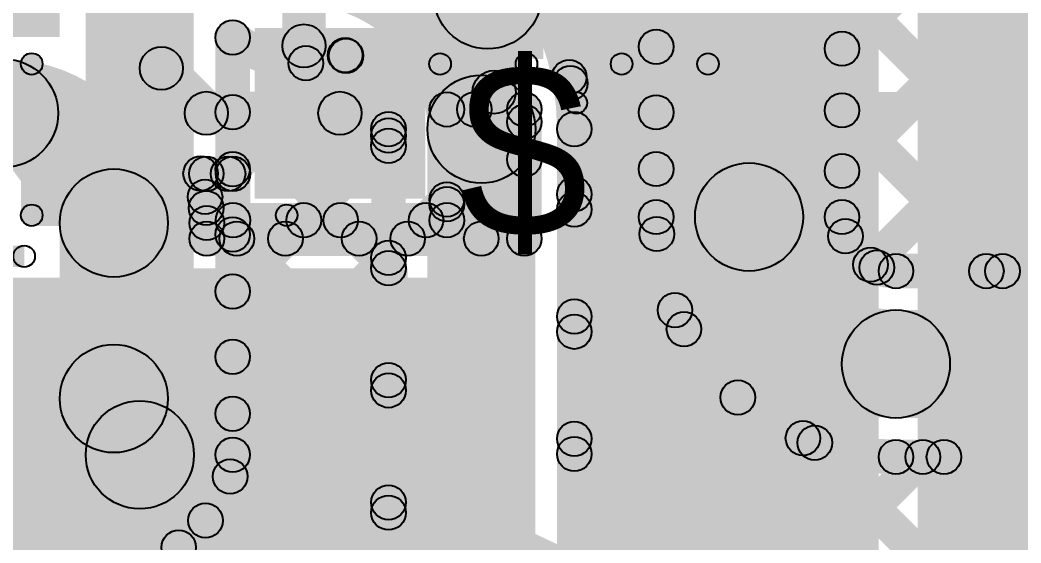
# Model space of a CAD drawing. Header units: millimetres. Extents: x -2.17 to 2.17, y -2.17 to 2.17.
# Drawn here: x -0.2507 to -0.0191, y -0.2814 to -0.1604 of the extents above; entities that cross this region are included whole.
import ezdxf

# ---------------------------------------------------------------- set-up
doc = ezdxf.new("R2010")
doc.units = ezdxf.units.MM
doc.header["$MEASUREMENT"] = 0
for name, color, linetype in [('BottomLayer', 5, 'Continuous'), ('BottomOverlay', 54, 'Continuous'), ('BottomPaste', 16, 'Continuous'), ('BottomSolder', 6, 'Continuous'), ('Mechanical2', 216, 'Continuous'), ('TopLayer', 1, 'Continuous'), ('TopOverlay', 2, 'Continuous')]:
    doc.layers.add(name, color=color, linetype=linetype)

# ---------------------------------------------------------------- blocks, each defined once
blk = doc.blocks.new('PBS_110_B_38')
at = {"layer": 'BottomLayer'}
blk.add_hatch(color=5, dxfattribs=at).paths.add_polyline_path([(-0.05118, 0.05906), (-0.05118, -0.05906), (-0.11024, -0.05906), (-0.11024, 0.05906)])
at = {"layer": 'BottomOverlay'}
h = blk.add_hatch(color=54, dxfattribs=at)
edge = h.paths.add_edge_path()
edge.add_arc((-0.114, 0.063), 0.0025, 0, 360)
h = blk.add_hatch(color=54, dxfattribs=at)
edge = h.paths.add_edge_path()
edge.add_arc((-0.114, 0.063), 0.0025, 0, 360)
for points in [[(-0.114, 0.0605), (-0.114, 0.0655), (0.114, 0.0655), (0.114, 0.0605)], [(-0.1115, -0.063), (-0.1165, -0.063), (-0.1165, 0.063), (-0.1115, 0.063)]]:
    blk.add_hatch(color=54, dxfattribs=at).paths.add_polyline_path(points)
at = {"layer": 'BottomPaste'}
blk.add_hatch(color=16, dxfattribs=at).paths.add_polyline_path([(-0.05118, 0.05906), (-0.05118, -0.05906), (-0.11024, -0.05906), (-0.11024, 0.05906)])
at = {"layer": 'BottomSolder'}
blk.add_hatch(color=6, dxfattribs=at).paths.add_polyline_path([(-0.04718, 0.06306), (-0.04718, -0.06306), (-0.11424, -0.06306), (-0.11424, 0.06306)])
at = {"layer": 'BottomOverlay'}
blk.add_circle((-0.114, 0.063), 0.0025, dxfattribs=at)
blk.add_circle((-0.114, 0.063), 0.0025, dxfattribs=at)
blk = doc.blocks.new('SOT23_3_B_102')
at = {"layer": 'BottomLayer'}
for points in [[(-0.02166, 0.02657), (-0.05316, 0.02657), (-0.05316, 0.05807), (-0.02166, 0.05807)], [(0.05314, 0.02657), (0.02165, 0.02657), (0.02165, 0.05807), (0.05314, 0.05807)], [(0.01574, -0.05807), (-0.01575, -0.05807), (-0.01575, -0.02657), (0.01574, -0.02657)]]:
    blk.add_hatch(color=5, dxfattribs=at).paths.add_polyline_path(points)
at = {"layer": 'BottomOverlay'}
h = blk.add_hatch(color=54, dxfattribs=at)
edge = h.paths.add_edge_path()
edge.add_arc((-0.066, 0.045), 0.0025, 0, 360)
h = blk.add_hatch(color=54, dxfattribs=at)
edge = h.paths.add_edge_path()
edge.add_arc((-0.06, 0.045), 0.0025, 0, 360)
h = blk.add_hatch(color=54, dxfattribs=at)
edge = h.paths.add_edge_path()
edge.add_arc((-0.06101, 0.03), 0.0025, 0, 360)
h = blk.add_hatch(color=54, dxfattribs=at)
edge = h.paths.add_edge_path()
edge.add_arc((-0.01101, 0.032), 0.0025, 0, 360)
for points in [[(0.01099, 0.0345), (0.01099, 0.0295), (-0.01101, 0.0295), (-0.01101, 0.0345)], [(-0.05851, -0.029), (-0.06351, -0.029), (-0.06351, 0.03), (-0.05851, 0.03)], [(0.06349, -0.029), (0.05849, -0.029), (0.05849, 0.03), (0.06349, 0.03)], [(-0.02601, -0.0265), (-0.02601, -0.0315), (-0.06101, -0.0315), (-0.06101, -0.0265)], [(0.06099, -0.0265), (0.06099, -0.0315), (0.02599, -0.0315), (0.02599, -0.0265)]]:
    blk.add_hatch(color=54, dxfattribs=at).paths.add_polyline_path(points)
h = blk.add_hatch(color=54, dxfattribs=at)
edge = h.paths.add_edge_path()
edge.add_arc((0.01099, 0.032), 0.0025, 0, 360)
h = blk.add_hatch(color=54, dxfattribs=at)
edge = h.paths.add_edge_path()
edge.add_arc((0.06099, 0.03), 0.0025, 0, 360)
h = blk.add_hatch(color=54, dxfattribs=at)
edge = h.paths.add_edge_path()
edge.add_arc((-0.06101, -0.029), 0.0025, 0, 360)
h = blk.add_hatch(color=54, dxfattribs=at)
edge = h.paths.add_edge_path()
edge.add_arc((-0.06101, -0.029), 0.0025, 0, 360)
h = blk.add_hatch(color=54, dxfattribs=at)
edge = h.paths.add_edge_path()
edge.add_arc((-0.02601, -0.029), 0.0025, 0, 360)
h = blk.add_hatch(color=54, dxfattribs=at)
edge = h.paths.add_edge_path()
edge.add_arc((0.02599, -0.029), 0.0025, 0, 360)
h = blk.add_hatch(color=54, dxfattribs=at)
edge = h.paths.add_edge_path()
edge.add_arc((0.06099, -0.029), 0.0025, 0, 360)
h = blk.add_hatch(color=54, dxfattribs=at)
edge = h.paths.add_edge_path()
edge.add_arc((0.06099, -0.029), 0.0025, 0, 360)
at = {"layer": 'BottomPaste'}
for points in [[(-0.02166, 0.02657), (-0.05316, 0.02657), (-0.05316, 0.05807), (-0.02166, 0.05807)], [(0.05314, 0.02657), (0.02165, 0.02657), (0.02165, 0.05807), (0.05314, 0.05807)], [(0.01574, -0.05807), (-0.01575, -0.05807), (-0.01575, -0.02657), (0.01574, -0.02657)]]:
    blk.add_hatch(color=16, dxfattribs=at).paths.add_polyline_path(points)
at = {"layer": 'BottomSolder'}
for points in [[(-0.01766, 0.02257), (-0.05716, 0.02257), (-0.05716, 0.06207), (-0.01766, 0.06207)], [(0.05714, 0.02257), (0.01765, 0.02257), (0.01765, 0.06207), (0.05714, 0.06207)], [(0.01974, -0.06207), (-0.01975, -0.06207), (-0.01975, -0.02257), (0.01974, -0.02257)]]:
    blk.add_hatch(color=6, dxfattribs=at).paths.add_polyline_path(points)
at = {"layer": 'BottomOverlay', "const_width": 0.005}
blk.add_lwpolyline([(-0.06, 0.045, 1), (-0.066, 0.045, 1)], format="xyb", close=True, dxfattribs=at)
at = {"layer": 'BottomOverlay'}
for centre in [(-0.066, 0.045), (-0.06, 0.045), (-0.06101, 0.03), (-0.01101, 0.032), (0.01099, 0.032), (0.06099, 0.03), (-0.06101, -0.029), (-0.06101, -0.029), (-0.02601, -0.029), (0.02599, -0.029), (0.06099, -0.029), (0.06099, -0.029)]:
    blk.add_circle(centre, 0.0025, dxfattribs=at)
blk = doc.blocks.new('WS2812B_M____263')
at = {"layer": 'TopOverlay'}
blk.add_hatch(color=2, dxfattribs=at).paths.add_polyline_path([(0.07, -0.0675), (0.07, -0.0725), (-0.07, -0.0725), (-0.07, -0.0675)])
blk = doc.blocks.new('1255AY_1R0N_P3_B_279')
at = {"layer": 'BottomLayer'}
blk.add_hatch(color=5, dxfattribs=at).paths.add_polyline_path([(0.06102, 0.1122), (0.12402, 0.1122), (0.12402, -0.1122), (0.06102, -0.1122)])
at = {"layer": 'BottomOverlay'}
blk.add_hatch(color=54, dxfattribs=at).paths.add_polyline_path([(-0.03968, 0.1165), (-0.03968, 0.1215), (0.03925, 0.1215), (0.03925, 0.1165)])
h = blk.add_hatch(color=54, dxfattribs=at)
edge = h.paths.add_edge_path()
edge.add_arc((0.03925, 0.119), 0.0025, 0, 360)
at = {"layer": 'BottomPaste'}
blk.add_hatch(color=16, dxfattribs=at).paths.add_polyline_path([(0.06102, 0.1122), (0.12402, 0.1122), (0.12402, -0.1122), (0.06102, -0.1122)])
at = {"layer": 'BottomSolder'}
blk.add_hatch(color=6, dxfattribs=at).paths.add_polyline_path([(0.05702, 0.1162), (0.12802, 0.1162), (0.12802, -0.1162), (0.05702, -0.1162)])
at = {"layer": 'BottomOverlay'}
blk.add_circle((0.03925, 0.119), 0.0025, dxfattribs=at)
blk = doc.blocks.new('C__0402_B_442')
at = {"layer": 'BottomLayer'}
for points in [[(-0.0095, 0.0125), (-0.0095, -0.0125), (-0.0275, -0.0125), (-0.0275, 0.0125)], [(0.0275, 0.0125), (0.0275, -0.0125), (0.0095, -0.0125), (0.0095, 0.0125)]]:
    blk.add_hatch(color=5, dxfattribs=at).paths.add_polyline_path(points)
at = {"layer": 'BottomOverlay'}
h = blk.add_hatch(color=54, dxfattribs=at)
edge = h.paths.add_edge_path()
edge.add_arc((-0.031, 0.016), 0.0025, 0, 360)
h = blk.add_hatch(color=54, dxfattribs=at)
edge = h.paths.add_edge_path()
edge.add_arc((-0.031, 0.016), 0.0025, 0, 360)
for points in [[(-0.031, 0.0135), (-0.031, 0.0185), (-0.011, 0.0185), (-0.011, 0.0135)], [(0.011, 0.0135), (0.011, 0.0185), (0.031, 0.0185), (0.031, 0.0135)], [(-0.0285, -0.016), (-0.0335, -0.016), (-0.0335, 0.016), (-0.0285, 0.016)], [(0.0335, -0.016), (0.0285, -0.016), (0.0285, 0.016), (0.0335, 0.016)], [(-0.031, -0.0185), (-0.031, -0.0135), (-0.011, -0.0135), (-0.011, -0.0185)], [(0.011, -0.0185), (0.011, -0.0135), (0.031, -0.0135), (0.031, -0.0185)]]:
    blk.add_hatch(color=54, dxfattribs=at).paths.add_polyline_path(points)
h = blk.add_hatch(color=54, dxfattribs=at)
edge = h.paths.add_edge_path()
edge.add_arc((-0.011, 0.016), 0.0025, 0, 360)
h = blk.add_hatch(color=54, dxfattribs=at)
edge = h.paths.add_edge_path()
edge.add_arc((0.011, 0.016), 0.0025, 0, 360)
h = blk.add_hatch(color=54, dxfattribs=at)
edge = h.paths.add_edge_path()
edge.add_arc((0.031, 0.016), 0.0025, 0, 360)
h = blk.add_hatch(color=54, dxfattribs=at)
edge = h.paths.add_edge_path()
edge.add_arc((0.031, 0.016), 0.0025, 0, 360)
h = blk.add_hatch(color=54, dxfattribs=at)
edge = h.paths.add_edge_path()
edge.add_arc((-0.031, -0.016), 0.0025, 0, 360)
h = blk.add_hatch(color=54, dxfattribs=at)
edge = h.paths.add_edge_path()
edge.add_arc((-0.031, -0.016), 0.0025, 0, 360)
h = blk.add_hatch(color=54, dxfattribs=at)
edge = h.paths.add_edge_path()
edge.add_arc((-0.011, -0.016), 0.0025, 0, 360)
h = blk.add_hatch(color=54, dxfattribs=at)
edge = h.paths.add_edge_path()
edge.add_arc((0.011, -0.016), 0.0025, 0, 360)
h = blk.add_hatch(color=54, dxfattribs=at)
edge = h.paths.add_edge_path()
edge.add_arc((0.031, -0.016), 0.0025, 0, 360)
h = blk.add_hatch(color=54, dxfattribs=at)
edge = h.paths.add_edge_path()
edge.add_arc((0.031, -0.016), 0.0025, 0, 360)
at = {"layer": 'BottomPaste'}
for points in [[(-0.0095, 0.0125), (-0.0095, -0.0125), (-0.0275, -0.0125), (-0.0275, 0.0125)], [(0.0275, 0.0125), (0.0275, -0.0125), (0.0095, -0.0125), (0.0095, 0.0125)]]:
    blk.add_hatch(color=16, dxfattribs=at).paths.add_polyline_path(points)
at = {"layer": 'BottomSolder'}
for points in [[(-0.00714, 0.01486), (-0.00714, -0.01486), (-0.02986, -0.01486), (-0.02986, 0.01486)], [(0.02986, 0.01486), (0.02986, -0.01486), (0.00714, -0.01486), (0.00714, 0.01486)]]:
    blk.add_hatch(color=6, dxfattribs=at).paths.add_polyline_path(points)
at = {"layer": 'BottomOverlay'}
for centre in [(-0.031, 0.016), (-0.031, 0.016), (-0.011, 0.016), (0.011, 0.016), (0.031, 0.016), (0.031, 0.016), (-0.031, -0.016), (-0.031, -0.016), (-0.011, -0.016), (0.011, -0.016), (0.031, -0.016), (0.031, -0.016)]:
    blk.add_circle(centre, 0.0025, dxfattribs=at)

msp = doc.modelspace()

# ---------------------------------------------------------------- hatches: boundary and pattern name
at = {"layer": 'BottomLayer'}
for points in [[(-0.213, -0.17161), (-0.223, -0.17161), (-0.223, -0.10261), (-0.213, -0.10261)], [(-0.043, -0.55161), (0.132, -0.55161), (0.132, -0.11861), (-0.043, -0.11861)], [(-0.125, -0.43261), (-0.052, -0.43261), (-0.052, -0.12061), (-0.125, -0.12061)], [(-0.16134, -0.15345), (-0.14366, -0.13577), (-0.13366, -0.14577), (-0.15134, -0.16345)], [(-0.136, -0.17711), (-0.146, -0.17711), (-0.146, -0.15461), (-0.136, -0.15461)], [(-0.22154, -0.17515), (-0.21446, -0.16807), (-0.20407, -0.17847), (-0.21114, -0.18554)], [(-0.2076, -0.18701), (-0.2076, -0.17701), (-0.17668, -0.17701), (-0.17668, -0.18701)], [(-0.15193, -0.18511), (-0.15193, -0.17711), (-0.134, -0.17711), (-0.134, -0.18511)], [(-0.1484, -0.18394), (-0.14275, -0.17828), (-0.13117, -0.18986), (-0.13683, -0.19551)], [(-0.14793, -0.20675), (-0.15593, -0.20675), (-0.15593, -0.18111), (-0.14793, -0.18111)], [(-0.1491, -0.20476), (-0.15476, -0.1991), (-0.13683, -0.18117), (-0.13117, -0.18683)], [(-0.13, -0.211), (-0.138, -0.211), (-0.138, -0.18111), (-0.13, -0.18111)], [(-0.2076, -0.20001), (-0.2076, -0.19201), (-0.20143, -0.19201), (-0.20143, -0.20001)], [(-0.20507, -0.20416), (-0.21072, -0.1985), (-0.2054, -0.19318), (-0.19974, -0.19883)], [(-0.19743, -0.20675), (-0.20543, -0.20675), (-0.20543, -0.19601), (-0.19743, -0.19601)], [(-0.15392, -0.20958), (-0.15958, -0.20393), (-0.15476, -0.1991), (-0.1491, -0.20476)], [(-0.21046, -0.20674), (-0.2048, -0.20108), (-0.19771, -0.20817), (-0.20337, -0.21383)], [(-0.15476, -0.20587), (-0.1491, -0.20021), (-0.14114, -0.20817), (-0.1468, -0.21383)], [(-0.20143, -0.21075), (-0.20143, -0.20275), (-0.15193, -0.20275), (-0.15193, -0.21075)], [(-0.18645, -0.21383), (-0.19211, -0.20817), (-0.18786, -0.20393), (-0.18221, -0.20958)], [(-0.18645, -0.21383), (-0.19211, -0.20817), (-0.18786, -0.20393), (-0.18221, -0.20958)], [(-0.17933, -0.20958), (-0.17367, -0.20393), (-0.16943, -0.20817), (-0.17508, -0.21383)], [(-0.15817, -0.21383), (-0.16383, -0.20817), (-0.15958, -0.20393), (-0.15392, -0.20958)], [(-0.2165, -0.248), (-0.2415, -0.248), (-0.2415, -0.20739), (-0.2165, -0.20739)], [(-0.2035, -0.211), (-0.2115, -0.211), (-0.2115, -0.20739), (-0.2035, -0.20739)], [(-0.2075, -0.215), (-0.2075, -0.207), (-0.134, -0.207), (-0.134, -0.215)], [(-0.29, -0.495), (-0.142, -0.495), (-0.142, -0.22), (-0.29, -0.22)]]:
    msp.add_hatch(color=5, dxfattribs=at).paths.add_polyline_path(points)
h = msp.add_hatch(color=5, dxfattribs=at)
edge = h.paths.add_edge_path()
edge.add_arc((-0.1425, -0.15461), 0.0125, 0, 360)
h = msp.add_hatch(color=5, dxfattribs=at)
edge = h.paths.add_edge_path()
edge.add_arc((-0.218, -0.17161), 0.005, 0, 360)
h = msp.add_hatch(color=5, dxfattribs=at)
edge = h.paths.add_edge_path()
edge.add_arc((-0.218, -0.17161), 0.005, 0, 360)
h = msp.add_hatch(color=5, dxfattribs=at)
edge = h.paths.add_edge_path()
edge.add_arc((-0.25439, -0.182), 0.0125, 0, 360)
h = msp.add_hatch(color=5, dxfattribs=at)
edge = h.paths.add_edge_path()
edge.add_arc((-0.25439, -0.182), 0.0125, 0, 360)
h = msp.add_hatch(color=5, dxfattribs=at)
edge = h.paths.add_edge_path()
edge.add_arc((-0.141, -0.17711), 0.005, 0, 360)
h = msp.add_hatch(color=5, dxfattribs=at)
edge = h.paths.add_edge_path()
edge.add_arc((-0.2076, -0.18201), 0.005, 0, 360)
h = msp.add_hatch(color=5, dxfattribs=at)
edge = h.paths.add_edge_path()
edge.add_arc((-0.2076, -0.18201), 0.005, 0, 360)
h = msp.add_hatch(color=5, dxfattribs=at)
edge = h.paths.add_edge_path()
edge.add_arc((-0.17668, -0.18201), 0.005, 0, 360)
h = msp.add_hatch(color=5, dxfattribs=at)
edge = h.paths.add_edge_path()
edge.add_arc((-0.15193, -0.18111), 0.004, 0, 360)
h = msp.add_hatch(color=5, dxfattribs=at)
edge = h.paths.add_edge_path()
edge.add_arc((-0.15193, -0.18111), 0.004, 0, 360)
h = msp.add_hatch(color=5, dxfattribs=at)
edge = h.paths.add_edge_path()
edge.add_arc((-0.14558, -0.18111), 0.004, 0, 360)
h = msp.add_hatch(color=5, dxfattribs=at)
edge = h.paths.add_edge_path()
edge.add_arc((-0.134, -0.18111), 0.004, 0, 360)
h = msp.add_hatch(color=5, dxfattribs=at)
edge = h.paths.add_edge_path()
edge.add_arc((-0.134, -0.18111), 0.004, 0, 360)
h = msp.add_hatch(color=5, dxfattribs=at)
edge = h.paths.add_edge_path()
edge.add_arc((-0.134, -0.184), 0.004, 0, 360)
h = msp.add_hatch(color=5, dxfattribs=at)
edge = h.paths.add_edge_path()
edge.add_arc((-0.134, -0.19269), 0.004, 0, 360)
h = msp.add_hatch(color=5, dxfattribs=at)
edge = h.paths.add_edge_path()
edge.add_arc((-0.20892, -0.19594), 0.004, 0, 360)
h = msp.add_hatch(color=5, dxfattribs=at)
edge = h.paths.add_edge_path()
edge.add_arc((-0.2076, -0.19601), 0.004, 0, 360)
h = msp.add_hatch(color=5, dxfattribs=at)
edge = h.paths.add_edge_path()
edge.add_arc((-0.20257, -0.19601), 0.004, 0, 360)
h = msp.add_hatch(color=5, dxfattribs=at)
edge = h.paths.add_edge_path()
edge.add_arc((-0.20143, -0.19601), 0.004, 0, 360)
h = msp.add_hatch(color=5, dxfattribs=at)
edge = h.paths.add_edge_path()
edge.add_arc((-0.20143, -0.19601), 0.004, 0, 360)
h = msp.add_hatch(color=5, dxfattribs=at)
edge = h.paths.add_edge_path()
edge.add_arc((-0.229, -0.20739), 0.0125, 0, 360)
h = msp.add_hatch(color=5, dxfattribs=at)
edge = h.paths.add_edge_path()
edge.add_arc((-0.229, -0.20739), 0.0125, 0, 360)
h = msp.add_hatch(color=5, dxfattribs=at)
edge = h.paths.add_edge_path()
edge.add_arc((-0.20789, -0.20133), 0.004, 0, 360)
h = msp.add_hatch(color=5, dxfattribs=at)
edge = h.paths.add_edge_path()
edge.add_arc((-0.15193, -0.20193), 0.004, 0, 360)
h = msp.add_hatch(color=5, dxfattribs=at)
edge = h.paths.add_edge_path()
edge.add_arc((-0.15193, -0.20193), 0.004, 0, 360)
h = msp.add_hatch(color=5, dxfattribs=at)
edge = h.paths.add_edge_path()
edge.add_arc((-0.15193, -0.20304), 0.004, 0, 360)
h = msp.add_hatch(color=5, dxfattribs=at)
edge = h.paths.add_edge_path()
edge.add_arc((-0.20763, -0.20391), 0.004, 0, 360)
h = msp.add_hatch(color=5, dxfattribs=at)
edge = h.paths.add_edge_path()
edge.add_arc((-0.2075, -0.20739), 0.004, 0, 360)
h = msp.add_hatch(color=5, dxfattribs=at)
edge = h.paths.add_edge_path()
edge.add_arc((-0.2075, -0.20739), 0.004, 0, 360)
h = msp.add_hatch(color=5, dxfattribs=at)
edge = h.paths.add_edge_path()
edge.add_arc((-0.20143, -0.20675), 0.004, 0, 360)
h = msp.add_hatch(color=5, dxfattribs=at)
edge = h.paths.add_edge_path()
edge.add_arc((-0.20143, -0.20675), 0.004, 0, 360)
h = msp.add_hatch(color=5, dxfattribs=at)
edge = h.paths.add_edge_path()
edge.add_arc((-0.18504, -0.20675), 0.004, 0, 360)
h = msp.add_hatch(color=5, dxfattribs=at)
edge = h.paths.add_edge_path()
edge.add_arc((-0.18504, -0.20675), 0.004, 0, 360)
h = msp.add_hatch(color=5, dxfattribs=at)
edge = h.paths.add_edge_path()
edge.add_arc((-0.1765, -0.20675), 0.004, 0, 360)
h = msp.add_hatch(color=5, dxfattribs=at)
edge = h.paths.add_edge_path()
edge.add_arc((-0.15675, -0.20675), 0.004, 0, 360)
h = msp.add_hatch(color=5, dxfattribs=at)
edge = h.paths.add_edge_path()
edge.add_arc((-0.15675, -0.20675), 0.004, 0, 360)
h = msp.add_hatch(color=5, dxfattribs=at)
edge = h.paths.add_edge_path()
edge.add_arc((-0.15193, -0.20675), 0.004, 0, 360)
h = msp.add_hatch(color=5, dxfattribs=at)
edge = h.paths.add_edge_path()
edge.add_arc((-0.15193, -0.20675), 0.004, 0, 360)
h = msp.add_hatch(color=5, dxfattribs=at)
edge = h.paths.add_edge_path()
edge.add_arc((-0.2075, -0.211), 0.004, 0, 360)
h = msp.add_hatch(color=5, dxfattribs=at)
edge = h.paths.add_edge_path()
edge.add_arc((-0.2075, -0.211), 0.004, 0, 360)
h = msp.add_hatch(color=5, dxfattribs=at)
edge = h.paths.add_edge_path()
edge.add_arc((-0.20054, -0.211), 0.004, 0, 360)
h = msp.add_hatch(color=5, dxfattribs=at)
edge = h.paths.add_edge_path()
edge.add_arc((-0.18928, -0.211), 0.004, 0, 360)
h = msp.add_hatch(color=5, dxfattribs=at)
edge = h.paths.add_edge_path()
edge.add_arc((-0.18928, -0.211), 0.004, 0, 360)
h = msp.add_hatch(color=5, dxfattribs=at)
edge = h.paths.add_edge_path()
edge.add_arc((-0.17225, -0.211), 0.004, 0, 360)
h = msp.add_hatch(color=5, dxfattribs=at)
edge = h.paths.add_edge_path()
edge.add_arc((-0.161, -0.211), 0.004, 0, 360)
h = msp.add_hatch(color=5, dxfattribs=at)
edge = h.paths.add_edge_path()
edge.add_arc((-0.14397, -0.211), 0.004, 0, 360)
h = msp.add_hatch(color=5, dxfattribs=at)
edge = h.paths.add_edge_path()
edge.add_arc((-0.134, -0.211), 0.004, 0, 360)
h = msp.add_hatch(color=5, dxfattribs=at)
edge = h.paths.add_edge_path()
edge.add_arc((-0.134, -0.211), 0.004, 0, 360)
h = msp.add_hatch(color=5, dxfattribs=at)
edge = h.paths.add_edge_path()
edge.add_arc((-0.229, -0.248), 0.0125, 0, 360)
at = {"layer": 'TopLayer'}
for points in [[(-0.05106, -0.21985), (-0.05672, -0.2142), (0.11092, -0.04656), (0.11658, -0.05221)], [(-0.02425, -0.22133), (-0.02991, -0.21567), (0.13339, -0.05238), (0.13905, -0.05803)], [(-0.05767, -0.19818), (-0.06333, -0.19253), (0.03027, -0.09893), (0.03592, -0.10459)], [(-0.05767, -0.1699), (-0.06333, -0.16424), (-0.00286, -0.10377), (0.0028, -0.10943)], [(-0.15745, -0.11833), (-0.15179, -0.11267), (-0.10067, -0.16379), (-0.10633, -0.16945)], [(-0.0995, -0.206), (-0.1075, -0.206), (-0.1075, -0.12), (-0.0995, -0.12)], [(-0.0695, -0.206), (-0.0945, -0.206), (-0.0945, -0.12), (-0.0695, -0.12)], [(-0.0565, -0.206), (-0.0645, -0.206), (-0.0645, -0.12), (-0.0565, -0.12)], [(-0.06333, -0.12759), (-0.05767, -0.12194), (0.10349, -0.28309), (0.09783, -0.28875)], [(-0.2105, -0.261), (-0.2355, -0.261), (-0.2355, -0.127), (-0.2105, -0.127)], [(-0.18, -0.16642), (-0.19, -0.16642), (-0.19, -0.14461), (-0.18, -0.14461)], [(-0.06333, -0.15588), (-0.05767, -0.15022), (0.01078, -0.21867), (0.00512, -0.22432)], [(-0.12079, -0.17645), (-0.12644, -0.17079), (-0.10633, -0.15067), (-0.10067, -0.15633)], [(-0.1975, -0.261), (-0.2055, -0.261), (-0.2055, -0.16446), (-0.1975, -0.16446)], [(-0.19867, -0.19776), (-0.20433, -0.1921), (-0.1781, -0.16587), (-0.17244, -0.17153)], [(-0.18738, -0.17325), (-0.18172, -0.16759), (-0.16262, -0.1867), (-0.16827, -0.19235)], [(-0.12618, -0.17788), (-0.12052, -0.17222), (-0.10067, -0.19207), (-0.10633, -0.19773)], [(-0.20433, -0.18458), (-0.19867, -0.17893), (-0.16262, -0.21498), (-0.16827, -0.22064)], [(-0.11962, -0.20356), (-0.12527, -0.1979), (-0.10633, -0.17896), (-0.10067, -0.18461)], [(-0.06333, -0.18416), (-0.05767, -0.1785), (-0.0205, -0.21567), (-0.02616, -0.22133)], [(-0.19867, -0.22605), (-0.20433, -0.22039), (-0.16827, -0.18433), (-0.16262, -0.18999)], [(-0.19867, -0.22605), (-0.20433, -0.22039), (-0.16827, -0.18433), (-0.16262, -0.18999)], [(-0.16144, -0.34009), (-0.16944, -0.34009), (-0.16944, -0.18567), (-0.16144, -0.18567)], [(-0.13144, -0.37091), (-0.15644, -0.37091), (-0.15644, -0.18567), (-0.13144, -0.18567)], [(-0.11844, -0.32315), (-0.12644, -0.32315), (-0.12644, -0.18567), (-0.11844, -0.18567)], [(-0.12527, -0.20707), (-0.11962, -0.20141), (-0.09632, -0.22471), (-0.10198, -0.23036)], [(-0.20433, -0.21287), (-0.19867, -0.20721), (-0.16262, -0.24327), (-0.16827, -0.24892)], [(-0.11962, -0.23184), (-0.12527, -0.22619), (-0.10619, -0.2071), (-0.10053, -0.21276)], [(-0.06252, -0.21326), (-0.05686, -0.2076), (-0.0496, -0.21486), (-0.05526, -0.22052)], [(-0.19867, -0.25433), (-0.20433, -0.24867), (-0.16827, -0.21262), (-0.16262, -0.21827)], [(-0.048, -0.2225), (-0.048, -0.2145), (-0.003, -0.2145), (-0.003, -0.2225)], [(-0.11962, -0.26013), (-0.12527, -0.25447), (-0.0999, -0.2291), (-0.09424, -0.23475)], [(-0.048, -0.2525), (-0.048, -0.2275), (-0.003, -0.2275), (-0.003, -0.2525)], [(-0.12527, -0.23535), (-0.11962, -0.2297), (-0.03103, -0.31828), (-0.03669, -0.32394)], [(-0.20433, -0.24115), (-0.19867, -0.23549), (-0.16262, -0.27155), (-0.16827, -0.27721)], [(-0.22221, -0.30616), (-0.22787, -0.3005), (-0.16827, -0.2409), (-0.16262, -0.24656)], [(-0.11962, -0.28841), (-0.12527, -0.28275), (-0.08742, -0.2449), (-0.08176, -0.25056)], [(-0.32816, -0.38384), (-0.34584, -0.36616), (-0.23184, -0.25216), (-0.21416, -0.26984)], [(-0.07236, -0.25998), (-0.06671, -0.25432), (-0.00275, -0.31828), (-0.0084, -0.32394)], [(-0.11962, -0.3167), (-0.12527, -0.31104), (-0.06963, -0.25539), (-0.06397, -0.26105)], [(-0.12527, -0.26364), (-0.11962, -0.25798), (-0.05932, -0.31828), (-0.06497, -0.32394)], [(-0.09857, -0.32394), (-0.10423, -0.31828), (-0.04462, -0.25867), (-0.03896, -0.26433)], [(-0.07029, -0.32394), (-0.07595, -0.31828), (-0.01634, -0.25867), (-0.01068, -0.26433)], [(-0.048, -0.2655), (-0.048, -0.2575), (-0.003, -0.2575), (-0.003, -0.2655)], [(-0.03973, -0.26433), (-0.03407, -0.25867), (0.03136, -0.32411), (0.02571, -0.32976)], [(-0.20492, -0.26884), (-0.19926, -0.26319), (-0.16262, -0.29984), (-0.16827, -0.30549)], [(-0.20807, -0.3203), (-0.21373, -0.31464), (-0.16827, -0.26919), (-0.16262, -0.27484)], [(-0.31897, -0.39303), (-0.32463, -0.38737), (-0.21063, -0.27337), (-0.20497, -0.27903)], [(-0.21682, -0.28523), (-0.21116, -0.27957), (-0.16262, -0.32812), (-0.16827, -0.33378)]]:
    msp.add_hatch(color=1, dxfattribs=at).paths.add_polyline_path(points)
h = msp.add_hatch(color=1, dxfattribs=at)
edge = h.paths.add_edge_path()
edge.add_arc((-0.2015, -0.16446), 0.004, 0, 360)
h = msp.add_hatch(color=1, dxfattribs=at)
edge = h.paths.add_edge_path()
edge.add_arc((-0.2015, -0.16446), 0.004, 0, 360)
h = msp.add_hatch(color=1, dxfattribs=at)
edge = h.paths.add_edge_path()
edge.add_arc((-0.185, -0.16642), 0.005, 0, 360)
h = msp.add_hatch(color=1, dxfattribs=at)
edge = h.paths.add_edge_path()
edge.add_arc((-0.1035, -0.16662), 0.004, 0, 360)
h = msp.add_hatch(color=1, dxfattribs=at)
edge = h.paths.add_edge_path()
edge.add_arc((-0.0605, -0.16707), 0.004, 0, 360)
h = msp.add_hatch(color=1, dxfattribs=at)
edge = h.paths.add_edge_path()
edge.add_arc((-0.18455, -0.17042), 0.004, 0, 360)
h = msp.add_hatch(color=1, dxfattribs=at)
edge = h.paths.add_edge_path()
edge.add_arc((-0.17546, -0.16859), 0.004, 0, 360)
h = msp.add_hatch(color=1, dxfattribs=at)
edge = h.paths.add_edge_path()
edge.add_arc((-0.17546, -0.16859), 0.004, 0, 360)
h = msp.add_hatch(color=1, dxfattribs=at)
edge = h.paths.add_edge_path()
edge.add_arc((-0.17527, -0.1687), 0.004, 0, 360)
h = msp.add_hatch(color=1, dxfattribs=at)
edge = h.paths.add_edge_path()
edge.add_arc((-0.12362, -0.17362), 0.004, 0, 360)
h = msp.add_hatch(color=1, dxfattribs=at)
edge = h.paths.add_edge_path()
edge.add_arc((-0.12335, -0.17505), 0.004, 0, 360)
h = msp.add_hatch(color=1, dxfattribs=at)
edge = h.paths.add_edge_path()
edge.add_arc((-0.14394, -0.18567), 0.0125, 0, 360)
h = msp.add_hatch(color=1, dxfattribs=at)
edge = h.paths.add_edge_path()
edge.add_arc((-0.14394, -0.18567), 0.0125, 0, 360)
h = msp.add_hatch(color=1, dxfattribs=at)
edge = h.paths.add_edge_path()
edge.add_arc((-0.2015, -0.18175), 0.004, 0, 360)
h = msp.add_hatch(color=1, dxfattribs=at)
edge = h.paths.add_edge_path()
edge.add_arc((-0.1035, -0.18179), 0.004, 0, 360)
h = msp.add_hatch(color=1, dxfattribs=at)
edge = h.paths.add_edge_path()
edge.add_arc((-0.0605, -0.18133), 0.004, 0, 360)
h = msp.add_hatch(color=1, dxfattribs=at)
edge = h.paths.add_edge_path()
edge.add_arc((-0.16544, -0.18567), 0.004, 0, 360)
h = msp.add_hatch(color=1, dxfattribs=at)
edge = h.paths.add_edge_path()
edge.add_arc((-0.16544, -0.18567), 0.004, 0, 360)
h = msp.add_hatch(color=1, dxfattribs=at)
edge = h.paths.add_edge_path()
edge.add_arc((-0.12244, -0.18567), 0.004, 0, 360)
h = msp.add_hatch(color=1, dxfattribs=at)
edge = h.paths.add_edge_path()
edge.add_arc((-0.12244, -0.18567), 0.004, 0, 360)
h = msp.add_hatch(color=1, dxfattribs=at)
edge = h.paths.add_edge_path()
edge.add_arc((-0.16544, -0.18716), 0.004, 0, 360)
h = msp.add_hatch(color=1, dxfattribs=at)
edge = h.paths.add_edge_path()
edge.add_arc((-0.16544, -0.18716), 0.004, 0, 360)
h = msp.add_hatch(color=1, dxfattribs=at)
edge = h.paths.add_edge_path()
edge.add_arc((-0.16544, -0.18953), 0.004, 0, 360)
h = msp.add_hatch(color=1, dxfattribs=at)
edge = h.paths.add_edge_path()
edge.add_arc((-0.2015, -0.19493), 0.004, 0, 360)
h = msp.add_hatch(color=1, dxfattribs=at)
edge = h.paths.add_edge_path()
edge.add_arc((-0.1035, -0.1949), 0.004, 0, 360)
h = msp.add_hatch(color=1, dxfattribs=at)
edge = h.paths.add_edge_path()
edge.add_arc((-0.0605, -0.19535), 0.004, 0, 360)
h = msp.add_hatch(color=1, dxfattribs=at)
edge = h.paths.add_edge_path()
edge.add_arc((-0.082, -0.206), 0.0125, 0, 360)
h = msp.add_hatch(color=1, dxfattribs=at)
edge = h.paths.add_edge_path()
edge.add_arc((-0.082, -0.206), 0.0125, 0, 360)
h = msp.add_hatch(color=1, dxfattribs=at)
edge = h.paths.add_edge_path()
edge.add_arc((-0.12244, -0.20073), 0.004, 0, 360)
h = msp.add_hatch(color=1, dxfattribs=at)
edge = h.paths.add_edge_path()
edge.add_arc((-0.12244, -0.20424), 0.004, 0, 360)
h = msp.add_hatch(color=1, dxfattribs=at)
edge = h.paths.add_edge_path()
edge.add_arc((-0.1035, -0.206), 0.004, 0, 360)
h = msp.add_hatch(color=1, dxfattribs=at)
edge = h.paths.add_edge_path()
edge.add_arc((-0.1035, -0.206), 0.004, 0, 360)
h = msp.add_hatch(color=1, dxfattribs=at)
edge = h.paths.add_edge_path()
edge.add_arc((-0.0605, -0.206), 0.004, 0, 360)
h = msp.add_hatch(color=1, dxfattribs=at)
edge = h.paths.add_edge_path()
edge.add_arc((-0.0605, -0.206), 0.004, 0, 360)
h = msp.add_hatch(color=1, dxfattribs=at)
edge = h.paths.add_edge_path()
edge.add_arc((-0.2015, -0.21004), 0.004, 0, 360)
h = msp.add_hatch(color=1, dxfattribs=at)
edge = h.paths.add_edge_path()
edge.add_arc((-0.10336, -0.20993), 0.004, 0, 360)
h = msp.add_hatch(color=1, dxfattribs=at)
edge = h.paths.add_edge_path()
edge.add_arc((-0.05969, -0.21043), 0.004, 0, 360)
h = msp.add_hatch(color=1, dxfattribs=at)
edge = h.paths.add_edge_path()
edge.add_arc((-0.16544, -0.21545), 0.004, 0, 360)
h = msp.add_hatch(color=1, dxfattribs=at)
edge = h.paths.add_edge_path()
edge.add_arc((-0.05389, -0.21703), 0.004, 0, 360)
h = msp.add_hatch(color=1, dxfattribs=at)
edge = h.paths.add_edge_path()
edge.add_arc((-0.16544, -0.21781), 0.004, 0, 360)
h = msp.add_hatch(color=1, dxfattribs=at)
edge = h.paths.add_edge_path()
edge.add_arc((-0.05243, -0.21769), 0.004, 0, 360)
h = msp.add_hatch(color=1, dxfattribs=at)
edge = h.paths.add_edge_path()
edge.add_arc((-0.048, -0.2185), 0.004, 0, 360)
h = msp.add_hatch(color=1, dxfattribs=at)
edge = h.paths.add_edge_path()
edge.add_arc((-0.048, -0.2185), 0.004, 0, 360)
h = msp.add_hatch(color=1, dxfattribs=at)
edge = h.paths.add_edge_path()
edge.add_arc((-0.02708, -0.2185), 0.004, 0, 360)
h = msp.add_hatch(color=1, dxfattribs=at)
edge = h.paths.add_edge_path()
edge.add_arc((-0.02333, -0.2185), 0.004, 0, 360)
h = msp.add_hatch(color=1, dxfattribs=at)
edge = h.paths.add_edge_path()
edge.add_arc((-0.2015, -0.22322), 0.004, 0, 360)
h = msp.add_hatch(color=1, dxfattribs=at)
edge = h.paths.add_edge_path()
edge.add_arc((-0.2015, -0.22322), 0.004, 0, 360)
h = msp.add_hatch(color=1, dxfattribs=at)
edge = h.paths.add_edge_path()
edge.add_arc((-0.09915, -0.22753), 0.004, 0, 360)
h = msp.add_hatch(color=1, dxfattribs=at)
edge = h.paths.add_edge_path()
edge.add_arc((-0.12244, -0.22901), 0.004, 0, 360)
h = msp.add_hatch(color=1, dxfattribs=at)
edge = h.paths.add_edge_path()
edge.add_arc((-0.12244, -0.23253), 0.004, 0, 360)
h = msp.add_hatch(color=1, dxfattribs=at)
edge = h.paths.add_edge_path()
edge.add_arc((-0.09707, -0.23193), 0.004, 0, 360)
h = msp.add_hatch(color=1, dxfattribs=at)
edge = h.paths.add_edge_path()
edge.add_arc((-0.048, -0.24), 0.0125, 0, 360)
h = msp.add_hatch(color=1, dxfattribs=at)
edge = h.paths.add_edge_path()
edge.add_arc((-0.048, -0.24), 0.0125, 0, 360)
h = msp.add_hatch(color=1, dxfattribs=at)
edge = h.paths.add_edge_path()
edge.add_arc((-0.2015, -0.23832), 0.004, 0, 360)
h = msp.add_hatch(color=1, dxfattribs=at)
edge = h.paths.add_edge_path()
edge.add_arc((-0.16544, -0.24373), 0.004, 0, 360)
h = msp.add_hatch(color=1, dxfattribs=at)
edge = h.paths.add_edge_path()
edge.add_arc((-0.16544, -0.2461), 0.004, 0, 360)
h = msp.add_hatch(color=1, dxfattribs=at)
edge = h.paths.add_edge_path()
edge.add_arc((-0.08459, -0.24773), 0.004, 0, 360)
h = msp.add_hatch(color=1, dxfattribs=at)
edge = h.paths.add_edge_path()
edge.add_arc((-0.2015, -0.2515), 0.004, 0, 360)
h = msp.add_hatch(color=1, dxfattribs=at)
edge = h.paths.add_edge_path()
edge.add_arc((-0.223, -0.261), 0.0125, 0, 360)
h = msp.add_hatch(color=1, dxfattribs=at)
edge = h.paths.add_edge_path()
edge.add_arc((-0.223, -0.261), 0.0125, 0, 360)
h = msp.add_hatch(color=1, dxfattribs=at)
edge = h.paths.add_edge_path()
edge.add_arc((-0.12244, -0.2573), 0.004, 0, 360)
h = msp.add_hatch(color=1, dxfattribs=at)
edge = h.paths.add_edge_path()
edge.add_arc((-0.06953, -0.25715), 0.004, 0, 360)
h = msp.add_hatch(color=1, dxfattribs=at)
edge = h.paths.add_edge_path()
edge.add_arc((-0.0668, -0.25822), 0.004, 0, 360)
h = msp.add_hatch(color=1, dxfattribs=at)
edge = h.paths.add_edge_path()
edge.add_arc((-0.2015, -0.261), 0.004, 0, 360)
h = msp.add_hatch(color=1, dxfattribs=at)
edge = h.paths.add_edge_path()
edge.add_arc((-0.2015, -0.261), 0.004, 0, 360)
h = msp.add_hatch(color=1, dxfattribs=at)
edge = h.paths.add_edge_path()
edge.add_arc((-0.2015, -0.261), 0.004, 0, 360)
h = msp.add_hatch(color=1, dxfattribs=at)
edge = h.paths.add_edge_path()
edge.add_arc((-0.12244, -0.26081), 0.004, 0, 360)
h = msp.add_hatch(color=1, dxfattribs=at)
edge = h.paths.add_edge_path()
edge.add_arc((-0.048, -0.2615), 0.004, 0, 360)
h = msp.add_hatch(color=1, dxfattribs=at)
edge = h.paths.add_edge_path()
edge.add_arc((-0.048, -0.2615), 0.004, 0, 360)
h = msp.add_hatch(color=1, dxfattribs=at)
edge = h.paths.add_edge_path()
edge.add_arc((-0.04179, -0.2615), 0.004, 0, 360)
h = msp.add_hatch(color=1, dxfattribs=at)
edge = h.paths.add_edge_path()
edge.add_arc((-0.0369, -0.2615), 0.004, 0, 360)
h = msp.add_hatch(color=1, dxfattribs=at)
edge = h.paths.add_edge_path()
edge.add_arc((-0.20209, -0.26601), 0.004, 0, 360)
h = msp.add_hatch(color=1, dxfattribs=at)
edge = h.paths.add_edge_path()
edge.add_arc((-0.16544, -0.27201), 0.004, 0, 360)
h = msp.add_hatch(color=1, dxfattribs=at)
edge = h.paths.add_edge_path()
edge.add_arc((-0.16544, -0.27438), 0.004, 0, 360)
h = msp.add_hatch(color=1, dxfattribs=at)
edge = h.paths.add_edge_path()
edge.add_arc((-0.2078, -0.2762), 0.004, 0, 360)
h = msp.add_hatch(color=1, dxfattribs=at)
edge = h.paths.add_edge_path()
edge.add_arc((-0.2078, -0.2762), 0.004, 0, 360)
h = msp.add_hatch(color=1, dxfattribs=at)
edge = h.paths.add_edge_path()
edge.add_arc((-0.2078, -0.2762), 0.004, 0, 360)
h = msp.add_hatch(color=1, dxfattribs=at)
edge = h.paths.add_edge_path()
edge.add_arc((-0.21399, -0.2824), 0.004, 0, 360)

# ---------------------------------------------------------------- linework, layer by layer
at = {"layer": 'BottomLayer'}
for points, const_width in [([(-0.25439, -0.182, -0.414214), (-0.229, -0.20739)], 0.025), ([(-0.20892, -0.19594, -0.061738), (-0.2075, -0.20739)], 0.008)]:
    msp.add_lwpolyline(points, format="xyb", dxfattribs=dict(at, const_width=const_width))
for centre, radius in [((-0.1425, -0.15461), 0.0125), ((-0.218, -0.17161), 0.005), ((-0.218, -0.17161), 0.005), ((-0.25439, -0.182), 0.0125), ((-0.25439, -0.182), 0.0125), ((-0.141, -0.17711), 0.005), ((-0.2076, -0.18201), 0.005), ((-0.2076, -0.18201), 0.005), ((-0.17668, -0.18201), 0.005), ((-0.15193, -0.18111), 0.004), ((-0.15193, -0.18111), 0.004), ((-0.14558, -0.18111), 0.004), ((-0.134, -0.18111), 0.004), ((-0.134, -0.18111), 0.004), ((-0.134, -0.184), 0.004), ((-0.134, -0.19269), 0.004), ((-0.20892, -0.19594), 0.004), ((-0.2076, -0.19601), 0.004), ((-0.20257, -0.19601), 0.004), ((-0.20143, -0.19601), 0.004), ((-0.20143, -0.19601), 0.004), ((-0.229, -0.20739), 0.0125), ((-0.229, -0.20739), 0.0125), ((-0.20789, -0.20133), 0.004), ((-0.15193, -0.20193), 0.004), ((-0.15193, -0.20193), 0.004), ((-0.15193, -0.20304), 0.004), ((-0.20763, -0.20391), 0.004), ((-0.2075, -0.20739), 0.004), ((-0.2075, -0.20739), 0.004), ((-0.20143, -0.20675), 0.004), ((-0.20143, -0.20675), 0.004), ((-0.18504, -0.20675), 0.004), ((-0.18504, -0.20675), 0.004), ((-0.1765, -0.20675), 0.004), ((-0.15675, -0.20675), 0.004), ((-0.15675, -0.20675), 0.004), ((-0.15193, -0.20675), 0.004), ((-0.15193, -0.20675), 0.004), ((-0.2075, -0.211), 0.004), ((-0.2075, -0.211), 0.004), ((-0.20054, -0.211), 0.004), ((-0.18928, -0.211), 0.004), ((-0.18928, -0.211), 0.004), ((-0.17225, -0.211), 0.004), ((-0.161, -0.211), 0.004), ((-0.14397, -0.211), 0.004), ((-0.134, -0.211), 0.004), ((-0.134, -0.211), 0.004), ((-0.229, -0.248), 0.0125)]:
    msp.add_circle(centre, radius, dxfattribs=at)
at = {"layer": 'Mechanical2', "const_width": 0.01}
for points in [[(2.16535, 0.001, 1), (-2.16535, 0.001, 1)], [(2.08135, -0.01, 1), (-2.04935, -0.01, 1)], [(1.84055, 0.001, 1), (-1.84055, 0.001, 1)], [(1.6437, 0.001, 1), (-1.6437, 0.001, 1)], [(1.50394, 0, 1), (-1.50394, 0, 1)], [(1.30709, 0.001, 1), (-1.30709, 0.001, 1)], [(1.17323, 0.001, 1), (-1.17323, 0.001, 1)], [(0.97638, 0.001, 1), (-0.97638, 0.001, 1)], [(0.84252, 0.001, 1), (-0.84252, 0.001, 1)], [(0.64567, 0.001, 1), (-0.64567, 0.001, 1)], [(0.51081, -0.01261, 1), (-0.51281, -0.01261, 1)], [(0.31496, 0.001, 1), (-0.31496, 0.001, 1)]]:
    msp.add_lwpolyline(points, format="xyb", close=True, dxfattribs=at)
at = {"layer": 'TopLayer'}
for points, const_width in [([(-0.16755, -0.12559, -0.333625), (-0.12244, -0.18567)], 0.008), ([(-0.185, -0.14461, -0.414214), (-0.14394, -0.18567)], 0.025), ([(-0.17546, -0.16859, -0.274623), (-0.2015, -0.16446)], 0.008), ([(-0.17546, -0.16859, -0.27173), (-0.16544, -0.18567)], 0.008), ([(-0.048, -0.24, -0.414214), (-0.082, -0.206)], 0.025), ([(-0.048, -0.2615, -0.414214), (-0.1035, -0.206)], 0.008), ([(-0.048, -0.2185, -0.414214), (-0.0605, -0.206)], 0.008), ([(-0.2015, -0.261, -0.198912), (-0.2078, -0.2762)], 0.008), ([(-0.2015, -0.261, -0.198912), (-0.2078, -0.2762)], 0.008)]:
    msp.add_lwpolyline(points, format="xyb", dxfattribs=dict(at, const_width=const_width))
for centre, radius in [((-0.2015, -0.16446), 0.004), ((-0.2015, -0.16446), 0.004), ((-0.185, -0.16642), 0.005), ((-0.1035, -0.16662), 0.004), ((-0.0605, -0.16707), 0.004), ((-0.18455, -0.17042), 0.004), ((-0.17546, -0.16859), 0.004), ((-0.17546, -0.16859), 0.004), ((-0.17527, -0.1687), 0.004), ((-0.12362, -0.17362), 0.004), ((-0.12335, -0.17505), 0.004), ((-0.14394, -0.18567), 0.0125), ((-0.14394, -0.18567), 0.0125), ((-0.2015, -0.18175), 0.004), ((-0.1035, -0.18179), 0.004), ((-0.0605, -0.18133), 0.004), ((-0.16544, -0.18567), 0.004), ((-0.16544, -0.18567), 0.004), ((-0.12244, -0.18567), 0.004), ((-0.12244, -0.18567), 0.004), ((-0.16544, -0.18716), 0.004), ((-0.16544, -0.18716), 0.004), ((-0.16544, -0.18953), 0.004), ((-0.2015, -0.19493), 0.004), ((-0.1035, -0.1949), 0.004), ((-0.0605, -0.19535), 0.004), ((-0.082, -0.206), 0.0125), ((-0.082, -0.206), 0.0125), ((-0.12244, -0.20073), 0.004), ((-0.12244, -0.20424), 0.004), ((-0.1035, -0.206), 0.004), ((-0.1035, -0.206), 0.004), ((-0.0605, -0.206), 0.004), ((-0.0605, -0.206), 0.004), ((-0.2015, -0.21004), 0.004), ((-0.10336, -0.20993), 0.004), ((-0.05969, -0.21043), 0.004), ((-0.16544, -0.21545), 0.004), ((-0.05389, -0.21703), 0.004), ((-0.16544, -0.21781), 0.004), ((-0.05243, -0.21769), 0.004), ((-0.048, -0.2185), 0.004), ((-0.048, -0.2185), 0.004), ((-0.02708, -0.2185), 0.004), ((-0.02333, -0.2185), 0.004), ((-0.2015, -0.22322), 0.004), ((-0.2015, -0.22322), 0.004), ((-0.09915, -0.22753), 0.004), ((-0.12244, -0.22901), 0.004), ((-0.12244, -0.23253), 0.004), ((-0.09707, -0.23193), 0.004), ((-0.048, -0.24), 0.0125), ((-0.048, -0.24), 0.0125), ((-0.2015, -0.23832), 0.004), ((-0.16544, -0.24373), 0.004), ((-0.16544, -0.2461), 0.004), ((-0.08459, -0.24773), 0.004), ((-0.2015, -0.2515), 0.004), ((-0.223, -0.261), 0.0125), ((-0.223, -0.261), 0.0125), ((-0.12244, -0.2573), 0.004), ((-0.06953, -0.25715), 0.004), ((-0.0668, -0.25822), 0.004), ((-0.2015, -0.261), 0.004), ((-0.2015, -0.261), 0.004), ((-0.2015, -0.261), 0.004), ((-0.12244, -0.26081), 0.004), ((-0.048, -0.2615), 0.004), ((-0.048, -0.2615), 0.004), ((-0.04179, -0.2615), 0.004), ((-0.0369, -0.2615), 0.004), ((-0.20209, -0.26601), 0.004), ((-0.16544, -0.27201), 0.004), ((-0.16544, -0.27438), 0.004), ((-0.2078, -0.2762), 0.004), ((-0.2078, -0.2762), 0.004), ((-0.2078, -0.2762), 0.004), ((-0.21399, -0.2824), 0.004)]:
    msp.add_circle(centre, radius, dxfattribs=at)

# ---------------------------------------------------------------- block references
for name, p, rotation in [('1255AY_1R0N_P3_B_279', (-0.289, -0.3341), 360), ('C__0402_B_442', (-0.1225, -0.15461), 360), ('PBS_110_B_38', (-0.008, -0.24261), 360), ('SOT23_3_B_102', (-0.219, -0.14461), 270), ('WS2812B_M____263', (-0.29, -0.32292), 135)]:
    msp.add_blockref(name, p, dxfattribs=dict(rotation=rotation))

# ---------------------------------------------------------------- texts
at = {"layer": 'BottomOverlay'}
msp.add_text('$', height=0.04, dxfattribs=at).set_placement((-0.149, -0.21061))

doc.saveas('drawing.dxf')
